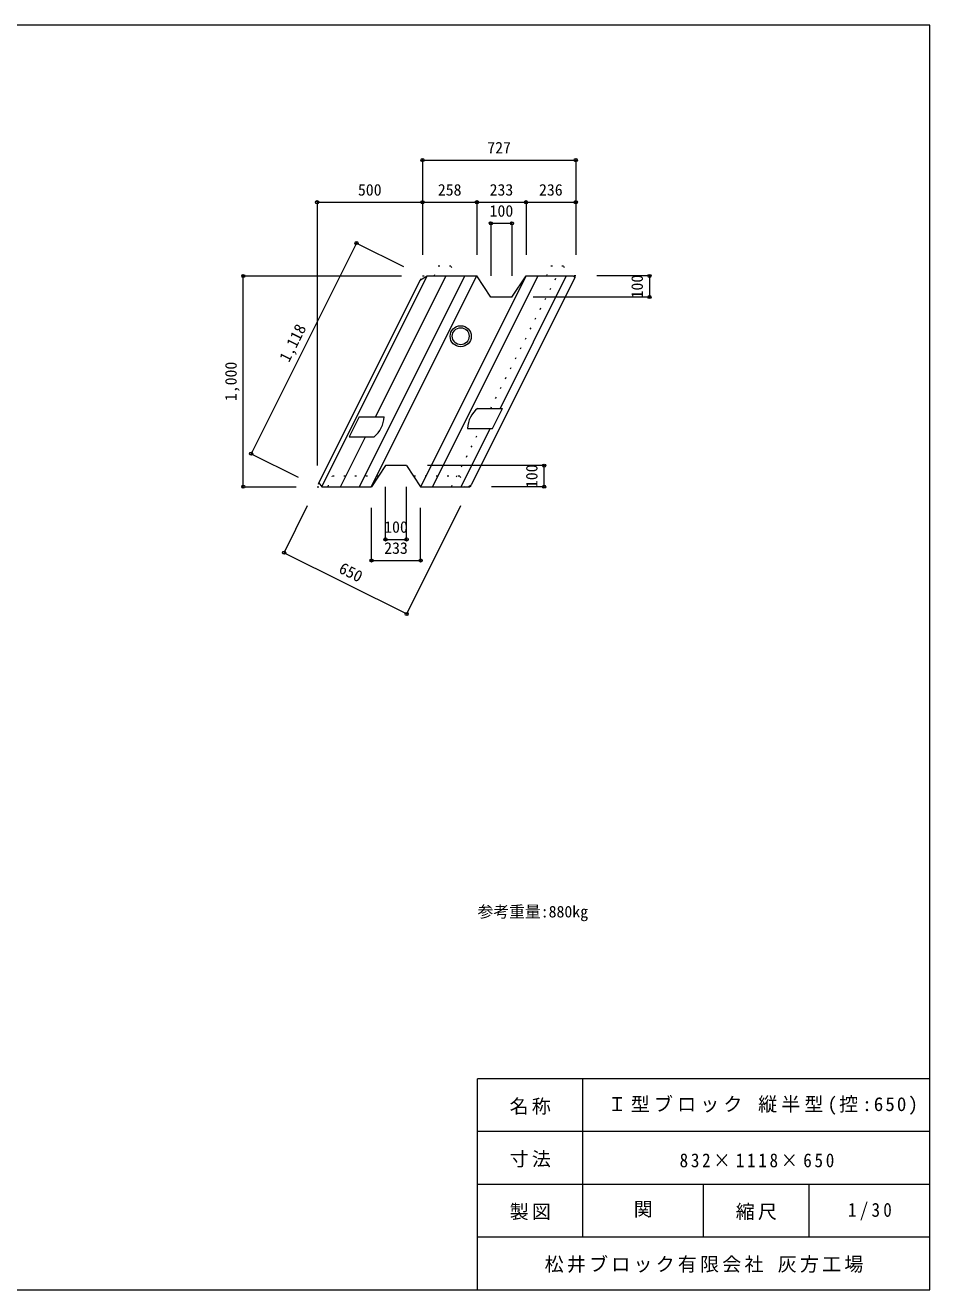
# Model space of a CAD drawing. Units: millimetres, scale not verified. Extents: x 165 to 8745, y 150 to 6150.
# Drawn here: x 4455 to 8745, y 150 to 6150 of the extents above; entities that cross this region are included whole.
import ezdxf
from ezdxf.enums import TextEntityAlignment as Align

# ---------------------------------------------------------------- set-up
doc = ezdxf.new("R2010")
doc.units = ezdxf.units.MM
doc.header["$LTSCALE"] = 30
doc.header["$PDMODE"] = 32
doc.header["$PDSIZE"] = 15
doc.linetypes.add('DOTTED', pattern=[1.75, 0.25, -1.5])
for name, color, linetype, lineweight in [('_0-0_', 7, 'Continuous', 18), ('_0-1_', 7, 'Continuous', 18), ('_0-2_', 4, 'Continuous', 9)]:
    doc.layers.add(name, color=color, linetype=linetype, lineweight=lineweight)
doc.styles.add('ＭＳ ゴシック', font='')
doc.styles.get('ＭＳ ゴシック').set_extended_font_data('MS Gothic')

msp = doc.modelspace()

# ---------------------------------------------------------------- linework, layer by layer
at = {"layer": '_0-0_'}
for p, q in [((8745, 6150), (165, 6150)), ((8745, 150), (8745, 6150)), ((8745, 1150), (6600, 1150)), ((6600, 150), (6600, 1150)), ((7100, 400), (7100, 1150)), ((8745, 900), (6600, 900)), ((8745, 650), (6600, 650)), ((7672.5, 400), (7672.5, 650)), ((8172.5, 400), (8172.5, 650)), ((8745, 400), (6600, 400)), ((165, 150), (8745, 150))]:
    msp.add_line(p, q, dxfattribs=at)
at = {"layer": '_0-1_', "linetype": 'DOTTED'}
for p, q in [((6394.09, 4960.32), (6414.09, 5007.32)), ((6474.09, 5007.32), (6414.09, 5007.32)), ((6474.09, 5007.32), (6494.09, 4960.32)), ((6928.09, 4960.32), (6948.09, 5007.32)), ((7008.09, 5007.32), (6948.09, 5007.32)), ((7008.09, 5007.32), (7028.09, 4960.32)), ((6330.14, 4942.44), (6339.09, 4960.32)), ((6339.09, 4960.32), (6361.45, 4960.32)), ((6662.61, 4332.25), (6976.64, 4960.32)), ((7066.09, 4960.32), (7056.09, 4960.32)), ((7061.61, 4951.38), (7066.09, 4960.32)), ((6476.64, 3960.32), (6615.11, 4237.25)), ((5848.03, 3978.21), (5839.09, 3960.32)), ((5839.09, 3960.32), (5861.45, 3960.32)), ((5891.09, 3960.32), (5911.09, 4010.32)), ((6130.34, 4010.32), (5911.09, 4010.32)), ((6516.09, 4010.32), (6296.84, 4010.32)), ((6516.09, 4010.32), (6536.09, 3960.32)), ((6556.09, 3960.32), (6566.09, 3960.32)), ((6566.09, 3960.32), (6570.56, 3969.27))]:
    msp.add_line(p, q, dxfattribs=at)
at = {"layer": '_0-1_'}
for p, q in [((5848.03, 3978.21), (6330.14, 4942.44)), ((5861.45, 3960.32), (6361.45, 4960.32)), ((6040.33, 3960.32), (6540.33, 4960.32)), ((6096.23, 3960.32), (6596.23, 4960.32)), ((6116.85, 4292.25), (6450.89, 4960.32)), ((6330.14, 4942.44), (6361.45, 4960.32)), ((6331.3, 3960.32), (6831.3, 4960.32)), ((6361.45, 4960.32), (6597.09, 4960.32)), ((6387.2, 3960.32), (6887.2, 4960.32)), ((7061.61, 4951.38), (6570.56, 3969.27)), ((6663.59, 4860.32), (6597.09, 4960.32)), ((7021.37, 4960.32), (6707.33, 4332.25)), ((6763.59, 4860.32), (6830.09, 4960.32)), ((6830.09, 4960.32), (7056.09, 4960.32)), ((7056.09, 4960.32), (7061.61, 4951.38)), ((6763.59, 4860.32), (6663.59, 4860.32)), ((6600.25, 4332.25), (6718.51, 4332.25)), ((6671.01, 4237.25), (6718.51, 4332.25)), ((6038.59, 4292.25), (5991.09, 4197.25)), ((6038.59, 4292.25), (6156.85, 4292.25)), ((6659.83, 4237.25), (6521.37, 3960.32)), ((6552.75, 4237.25), (6671.01, 4237.25)), ((5950.89, 3960.32), (6069.35, 4197.25)), ((5991.09, 4197.25), (6109.35, 4197.25)), ((6163.59, 4060.32), (6097.09, 3960.32)), ((6263.59, 4060.32), (6163.59, 4060.32)), ((6263.59, 4060.32), (6330.09, 3960.32)), ((5848.03, 3978.21), (5861.45, 3960.32)), ((5861.45, 3960.32), (6097.09, 3960.32)), ((6330.09, 3960.32), (6556.09, 3960.32)), ((6556.09, 3960.32), (6570.56, 3969.27))]:
    msp.add_line(p, q, dxfattribs=at)
for radius in [50, 40]:
    msp.add_circle((6520.35, 4674.39), radius, dxfattribs=at)
for centre, start, end in [((6682.04, 4231.98), 129.20453, 177.66536), ((6027.56, 4297.52), 309.20453, 357.66536)]:
    msp.add_arc(centre, 129.4, start, end, dxfattribs=at)
at = {"layer": '_0-2_'}
for p, q in [((6339.09, 5510.32), (6339.09, 5060.32)), ((6339.09, 5510.32), (7066.09, 5510.32)), ((7066.09, 5510.32), (7066.09, 5060.32)), ((5839.09, 5310.32), (5839.09, 4060.32)), ((5839.09, 5310.32), (7066.09, 5310.32)), ((6597.09, 5310.32), (6597.09, 5060.32)), ((6830.09, 5310.32), (6830.09, 5060.32)), ((6663.59, 5210.32), (6763.59, 5210.32)), ((6663.59, 5210.32), (6663.59, 4960.32)), ((6763.59, 5210.32), (6763.59, 4960.32)), ((6026.04, 5116.85), (5526.04, 4116.85)), ((6026.04, 5116.85), (6249.64, 5005.05)), ((5489.09, 4960.32), (6239.09, 4960.32)), ((5489.09, 3960.32), (5489.09, 4960.32)), ((7416.09, 4960.32), (7166.09, 4960.32)), ((7416.09, 4960.32), (7416.09, 4860.32)), ((7416.09, 4860.32), (6863.59, 4860.32)), ((5526.04, 4116.85), (5749.64, 4005.05)), ((6916.09, 4060.32), (6363.59, 4060.32)), ((6916.09, 3960.32), (6916.09, 4060.32)), ((5489.09, 3960.32), (5739.09, 3960.32)), ((6163.59, 3710.32), (6163.59, 3960.32)), ((6263.59, 3710.32), (6263.59, 3960.32)), ((6916.09, 3960.32), (6666.09, 3960.32)), ((5682.56, 3647.28), (5794.37, 3870.88)), ((6097.09, 3610.32), (6097.09, 3860.32)), ((6264.16, 3356.48), (6521.37, 3870.88)), ((6330.09, 3610.32), (6330.09, 3860.32)), ((6163.59, 3710.32), (6263.59, 3710.32)), ((5682.56, 3647.28), (6264.16, 3356.48)), ((6097.09, 3610.32), (6330.09, 3610.32))]:
    msp.add_line(p, q, dxfattribs=at)
for p in [(6339.09, 5510.32), (7066.09, 5510.32), (5839.09, 5310.32), (6339.09, 5310.32), (6597.09, 5310.32), (6830.09, 5310.32), (7066.09, 5310.32), (6663.59, 5210.32), (6763.59, 5210.32), (6026.04, 5116.85), (5489.09, 4960.32), (7416.09, 4960.32), (7416.09, 4860.32), (5526.04, 4116.85), (6916.09, 4060.32), (5489.09, 3960.32), (6916.09, 3960.32), (6163.59, 3710.32), (6263.59, 3710.32), (5682.56, 3647.28), (6097.09, 3610.32), (6330.09, 3610.32), (6264.16, 3356.48)]:
    msp.add_point(p, dxfattribs=at)

# ---------------------------------------------------------------- texts
at = {"layer": '_0-0_', "color": 4, "style": 'ＭＳ ゴシック'}
msp.add_text('参考重量:880㎏', height=54.99, dxfattribs=at).set_placement((6600, 1900), align=Align.BOTTOM_LEFT)
at = {"layer": '_0-0_', "style": 'ＭＳ ゴシック'}
msp.add_text('関', height=65.98, dxfattribs=at).set_placement((7341.25, 480), align=Align.BOTTOM_LEFT)
at = {"layer": '_0-0_', "char_height": 65.98, "attachment_point": 7, "style": 'ＭＳ ゴシック'}
for s, insert in [('\\T1.17;名称', (6752.5, 980)), ('\\T1.22;Ｉ型ブロック\\~縦半型(控:650)', (7217.5, 980)), ('\\T1.17;寸法', (6752.5, 730)), ('\\T1.32;\\W0.9;832×1118×650', (7558.75, 730)), ('\\T1.17;製図', (6752.5, 480)), ('\\T1.17;縮尺', (7825, 480)), ('\\T1.38;\\W0.9;1/30', (8357.5, 480)), ('\\T1.17;松井ブロック有限会社\\~灰方工場', (6918.75, 230))]:
    msp.add_mtext(s, dxfattribs=dict(at, insert=insert))
at = {"layer": '_0-2_', "style": 'ＭＳ ゴシック'}
for s, p in [('727', (6646.34, 5525.32)), ('500', (6032.84, 5325.32)), ('258', (6411.84, 5325.32)), ('233', (6657.34, 5325.32)), ('236', (6891.84, 5325.32)), ('100', (6657.34, 5225.32)), ('100', (6157.34, 3725.32)), ('233', (6157.34, 3625.32))]:
    msp.add_text(s, height=54.99, dxfattribs=at).set_placement(p, align=Align.BOTTOM_LEFT)
for s, rotation, p in [('100', 90, (7401.09, 4854.07)), ('1,118', 63.435, (5720.69, 4539.71)), ('1,000', 90, (5474.09, 4366.57)), ('100', 90, (6901.09, 3954.07)), ('650', 333.435, (5929.76, 3540.45))]:
    msp.add_text(s, height=54.99, rotation=rotation, dxfattribs=at).set_placement(p, align=Align.BOTTOM_LEFT)

doc.saveas('drawing.dxf')
